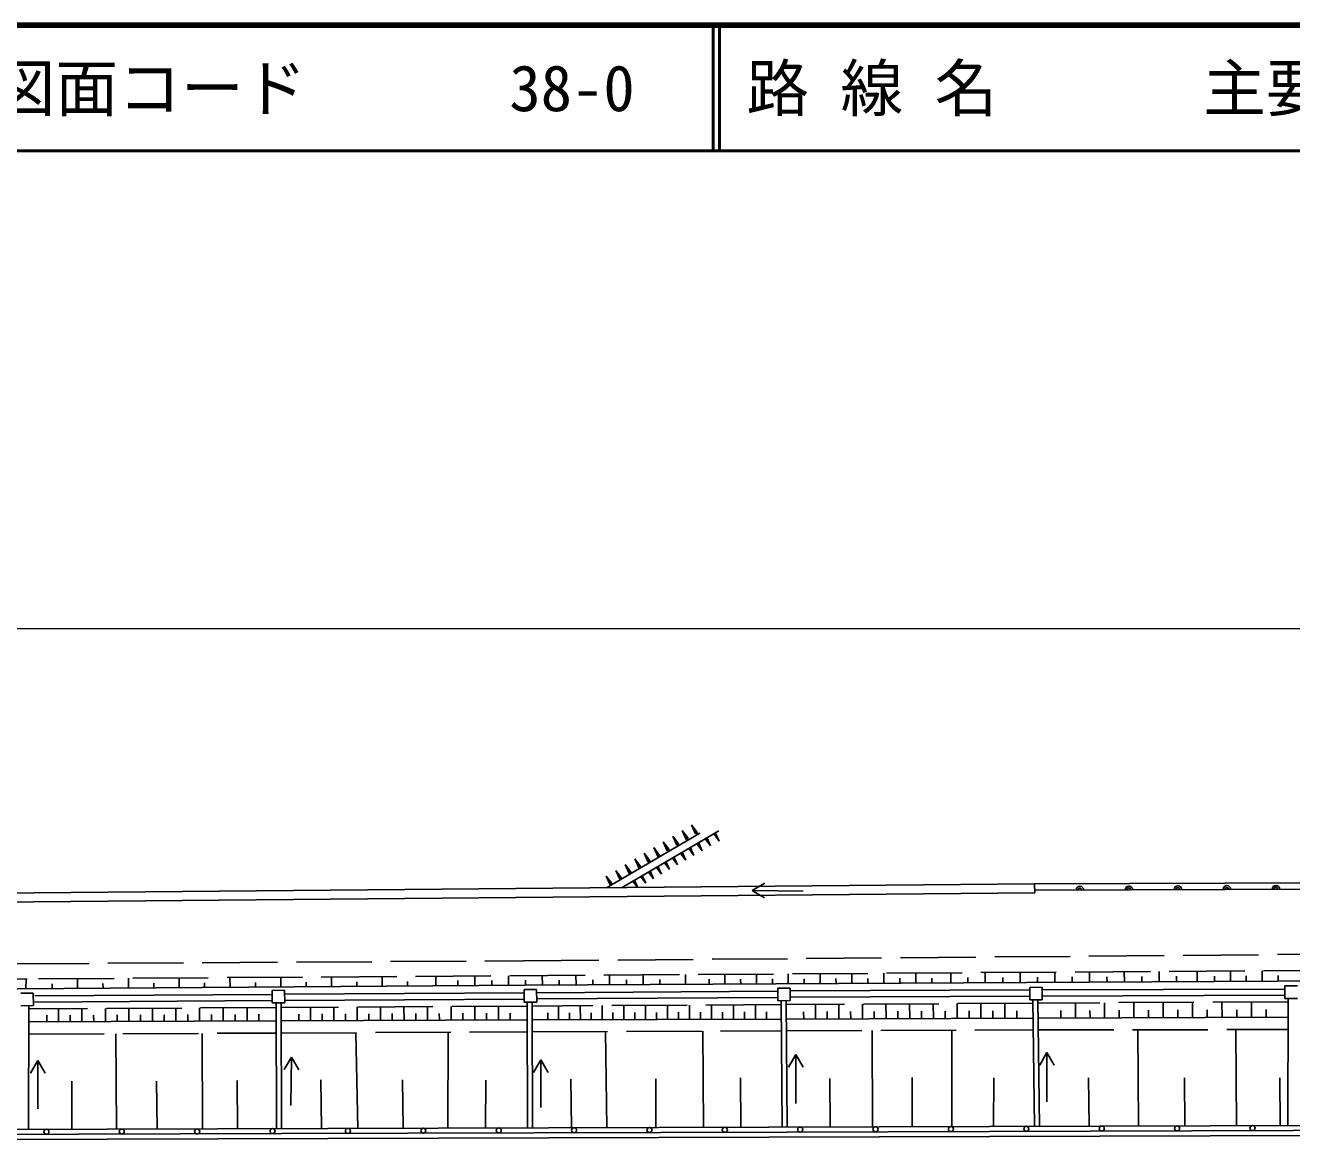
# Model space of a CAD drawing. Units: millimetres, scale not verified. Extents: x 40000 to 680000, y 20000 to 380000.
# Drawn here: x 122993 to 223791, y 291062 to 380000 of the extents above; entities that cross this region are included whole.
import ezdxf
from ezdxf.enums import TextEntityAlignment as Align

# ---------------------------------------------------------------- set-up
doc = ezdxf.new("R2010")
doc.units = ezdxf.units.MM
doc.header["$LTSCALE"] = 1000
doc.linetypes.add('DASHED', pattern=[7.5, 6, -1.5])
for name, color, linetype, lineweight in [('M-BGD', 7, 'Continuous', 25), ('M-BGD-EXST', 7, 'Continuous', 25), ('M-STR-HTXT', 7, 'Continuous', 13), ('M-TTL', 2, 'Continuous', 140), ('M-TTL-LINE', 7, 'Continuous', 50)]:
    doc.layers.add(name, color=color, linetype=linetype, lineweight=lineweight)
doc.layers.add('M-TTL-TXT', color=7, linetype='Continuous')
doc.styles.add('ＭＳ ゴシック', font='')
doc.styles.get('ＭＳ ゴシック').set_extended_font_data('MS Gothic')

msp = doc.modelspace()

# ---------------------------------------------------------------- linework, layer by layer
at = {"layer": 'M-BGD'}
for p, q in [((176692, 315711), (169258, 311350)), ((178187, 315875), (170493, 311361)), ((175743, 315287), (175276, 315900)), ((175670, 315243), (175276, 315900)), ((175597, 315199), (175276, 315900)), ((176494, 315737), (176028, 316350)), ((176421, 315693), (176028, 316350)), ((176348, 315650), (176028, 316350)), ((176494, 315737), (176348, 315650)), ((177813, 315612), (177941, 315687)), ((177813, 315612), (178217, 315070)), ((177877, 315650), (178217, 315070)), ((177941, 315687), (178217, 315070)), ((173484, 313933), (173015, 314548)), ((173410, 313889), (173015, 314548)), ((173337, 313845), (173015, 314548)), ((174238, 314385), (173770, 315000)), ((174164, 314341), (173770, 315000)), ((174091, 314297), (173770, 315000)), ((174991, 314836), (174523, 315450)), ((174918, 314792), (174523, 315450)), ((174845, 314748), (174523, 315450)), ((174991, 314836), (174845, 314748)), ((175743, 315287), (175597, 315199)), ((175823, 314446), (175948, 314519)), ((175948, 314519), (176216, 313919)), ((176480, 314831), (176606, 314905)), ((176480, 314831), (176877, 314299)), ((176543, 314868), (176877, 314299)), ((176606, 314905), (176877, 314299)), ((177144, 315220), (177271, 315294)), ((177144, 315220), (177544, 314683)), ((177207, 315257), (177544, 314683)), ((177271, 315294), (177544, 314683)), ((171973, 313027), (171503, 313644)), ((171899, 312983), (171503, 313644)), ((171826, 312939), (171503, 313644)), ((172729, 313480), (172259, 314097)), ((172655, 313436), (172259, 314097)), ((172582, 313392), (172259, 314097)), ((173484, 313933), (173337, 313845)), ((174238, 314385), (174091, 314297)), ((174526, 313686), (174649, 313758)), ((174526, 313686), (174912, 313169)), ((174587, 313722), (174912, 313169)), ((174649, 313758), (174912, 313169)), ((175172, 314064), (175295, 314137)), ((175172, 314064), (175561, 313542)), ((175234, 314101), (175561, 313542)), ((175295, 314137), (175561, 313542)), ((175823, 314446), (176216, 313919)), ((175886, 314483), (176216, 313919)), ((170458, 312119), (169987, 312738)), ((170384, 312075), (169987, 312738)), ((170311, 312031), (169987, 312738)), ((171216, 312573), (170745, 313192)), ((171142, 312529), (170745, 313192)), ((171069, 312485), (170745, 313192)), ((171216, 312573), (171069, 312485)), ((171973, 313027), (171826, 312939)), ((172729, 313480), (172582, 313392)), ((172624, 312571), (172743, 312641)), ((172624, 312571), (172999, 312069)), ((172683, 312606), (172999, 312069)), ((172743, 312641), (172999, 312069)), ((173252, 312940), (173372, 313010)), ((173252, 312940), (173631, 312432)), ((173312, 312975), (173631, 312432)), ((173372, 313010), (173631, 312432)), ((173886, 313311), (174008, 313382)), ((173886, 313311), (174268, 312799)), ((173947, 313347), (174268, 312799)), ((174008, 313382), (174268, 312799)), ((67237, 310426), (203329, 311658)), ((169699, 311664), (169227, 312284)), ((169625, 311620), (169227, 312284)), ((169552, 311576), (169227, 312284)), ((169699, 311664), (169552, 311576)), ((170458, 312119), (170311, 312031)), ((171384, 311845), (171501, 311913)), ((171384, 311845), (171752, 311351)), ((171442, 311879), (171752, 311351)), ((171501, 311913), (171752, 311351)), ((172001, 312206), (172119, 312275)), ((172001, 312206), (172372, 311708)), ((172060, 312241), (172372, 311708)), ((172119, 312275), (172372, 311708)), ((269590, 311931), (203329, 311658)), ((203329, 311658), (203335, 310958)), ((67249, 309726), (203335, 310958)), ((270107, 311433), (203334, 311158)), ((172170, 303649), (172165, 304418)), ((175549, 303667), (175546, 304441)), ((178673, 303683), (178669, 304461)), ((181195, 303696), (181192, 304478)), ((183722, 303710), (183718, 304495)), ((186253, 303723), (186250, 304511)), ((188789, 303736), (188785, 304528)), ((191329, 303750), (191326, 304545)), ((193874, 303763), (193870, 304562)), ((196661, 303778), (196655, 304580)), ((199406, 303792), (199401, 304598)), ((202173, 303807), (202168, 304617)), ((204940, 303821), (204935, 304635)), ((207708, 303836), (207703, 304653)), ((210475, 303850), (210470, 304672)), ((213243, 303865), (213237, 304690)), ((216273, 303881), (216269, 304710)), ((218915, 303895), (218911, 304728)), ((221449, 303908), (221446, 304744)), ((123050, 304092), (123036, 303317)), ((125129, 303332), (125126, 303714)), ((127153, 303346), (127149, 304120)), ((129177, 303361), (129175, 303737)), ((131200, 303375), (131196, 304147)), ((133223, 303389), (133220, 303761)), ((135245, 303404), (135240, 304174)), ((137266, 303418), (137264, 303785)), ((139287, 303432), (139282, 304201)), ((141304, 303799), (141306, 303447)), ((143326, 303461), (143321, 304227)), ((145342, 303827), (145344, 303476)), ((147363, 303490), (147358, 304254)), ((149380, 303504), (149378, 303856)), ((151397, 303519), (151392, 304281)), ((153413, 303533), (153411, 303880)), ((155673, 303549), (155668, 304311)), ((157427, 303961), (157429, 303571)), ((158776, 303578), (158771, 304330)), ((160120, 303586), (160118, 303975)), ((161465, 303593), (161460, 304347)), ((162807, 303600), (162804, 303990)), ((164148, 303607), (164144, 304365)), ((165488, 303614), (165485, 304005)), ((166827, 303621), (166822, 304383)), ((168164, 303628), (168162, 304020)), ((169501, 303635), (169496, 304401)), ((170835, 303642), (170833, 304035)), ((173502, 303656), (173499, 304050)), ((177413, 303676), (177412, 304069)), ((179934, 303690), (179932, 304082)), ((182458, 303703), (182457, 304096)), ((184987, 303716), (184986, 304109)), ((187521, 303730), (187519, 304122)), ((190059, 303743), (190057, 304135)), ((192601, 303756), (192600, 304149)), ((195148, 303770), (195146, 304162)), ((198022, 303785), (198019, 304203)), ((200789, 303799), (200787, 304221)), ((202937, 303422), (203937, 303428)), ((202937, 303422), (202943, 302422)), ((203557, 303814), (203554, 304238)), ((203943, 302428), (203937, 303428)), ((206324, 303829), (206321, 304256)), ((209092, 303843), (209089, 304273)), ((211859, 303858), (211856, 304291)), ((214626, 303872), (214624, 304308)), ((217653, 303888), (217651, 304326)), ((220182, 303901), (220180, 304342)), ((222722, 303915), (222720, 304358)), ((223244, 303541), (224244, 303546)), ((223244, 303541), (223250, 302541)), ((122626, 302967), (123626, 302973)), ((123632, 301973), (123626, 302973)), ((123757, 302753), (142636, 302869)), ((142634, 303185), (143634, 303191)), ((142634, 303185), (142640, 302185)), ((143640, 302191), (143634, 303191)), ((143636, 302876), (162692, 302993)), ((143639, 302376), (162695, 302493)), ((162691, 303244), (163690, 303250)), ((162691, 303244), (162696, 302244)), ((163696, 302250), (163690, 303250)), ((163692, 302999), (182880, 303117)), ((163695, 302499), (182883, 302617)), ((182879, 303363), (183879, 303369)), ((182879, 303363), (182885, 302363)), ((183885, 302369), (183879, 303369)), ((183880, 303157), (202938, 303223)), ((183883, 302657), (202941, 302723)), ((202943, 302422), (203943, 302428)), ((203198, 302423), (203313, 292365)), ((203598, 302426), (203713, 292366)), ((203938, 303226), (223245, 303293)), ((203941, 302726), (223248, 302793)), ((223250, 302541), (224250, 302546)), ((223511, 302542), (223493, 292426)), ((122632, 301967), (123632, 301973)), ((123271, 301970), (123255, 292122)), ((123760, 302253), (142639, 302369)), ((125639, 300698), (125635, 301725)), ((127500, 300704), (127497, 301736)), ((129366, 300711), (129362, 301746)), ((131235, 300718), (131231, 301757)), ((133108, 300724), (133105, 301768)), ((134986, 300731), (134982, 301778)), ((136867, 300738), (136864, 301789)), ((138753, 300744), (138749, 301800)), ((140642, 300751), (140639, 301811)), ((142640, 302185), (143640, 302191)), ((142947, 302187), (142977, 292182)), ((143347, 302189), (143377, 292183)), ((145687, 300769), (145684, 301840)), ((147544, 300776), (147540, 301850)), ((149405, 300782), (149401, 301861)), ((151269, 300789), (151265, 301871)), ((153138, 300796), (153134, 301882)), ((155010, 300802), (155006, 301893)), ((156887, 300809), (156883, 301903)), ((158767, 300816), (158764, 301914)), ((160652, 300822), (160648, 301925)), ((162696, 302244), (163696, 302250)), ((162929, 302246), (162954, 292242)), ((163329, 302248), (163354, 292244)), ((164584, 300836), (164582, 301392)), ((165445, 300839), (165441, 301952)), ((166308, 300842), (166306, 301400)), ((167171, 300845), (167167, 301962)), ((168035, 300849), (168033, 301408)), ((168900, 300852), (168896, 301972)), ((169767, 300855), (169765, 301416)), ((170633, 300858), (170629, 301982)), ((171502, 300861), (171500, 301424)), ((172370, 300864), (172366, 301992)), ((173240, 300867), (173238, 301432)), ((174111, 300870), (174107, 302002)), ((174983, 300873), (174981, 301440)), ((175855, 300876), (175851, 302012)), ((176729, 300879), (176727, 301448)), ((177603, 300883), (177599, 302022)), ((178479, 300886), (178477, 301456)), ((179355, 300889), (179351, 302032)), ((180233, 300892), (180231, 301464)), ((181111, 300895), (181107, 302042)), ((181990, 300898), (181988, 301472)), ((182885, 302363), (183885, 302369)), ((183163, 302365), (183243, 292304)), ((183563, 302367), (183643, 292305)), ((184947, 300909), (184945, 301486)), ((185880, 300912), (185876, 302069)), ((186815, 300915), (186813, 301495)), ((187751, 300919), (187746, 302080)), ((188688, 300922), (188686, 301503)), ((189625, 300925), (189621, 302090)), ((190564, 300929), (190562, 301512)), ((191504, 300932), (191499, 302101)), ((192445, 300935), (192443, 301521)), ((193386, 300939), (193382, 302112)), ((194329, 300942), (194327, 301530)), ((195273, 300945), (195268, 302122)), ((196218, 300949), (196216, 301538)), ((197163, 300952), (197159, 302133)), ((198111, 300955), (198109, 301547)), ((199058, 300959), (199054, 302144)), ((200007, 300962), (200005, 301556)), ((200957, 300965), (200953, 302155)), ((201908, 300969), (201906, 301565)), ((205419, 300981), (205417, 301581)), ((206579, 300985), (206575, 302187)), ((207741, 300990), (207738, 301592)), ((208902, 300994), (208898, 302200)), ((210067, 300998), (210064, 301602)), ((211231, 301002), (211227, 302214)), ((212398, 301006), (212396, 301613)), ((213565, 301010), (213560, 302227)), ((214734, 301014), (214732, 301624)), ((215903, 301019), (215899, 302240)), ((217075, 301023), (217073, 301635)), ((218247, 301027), (218243, 302254)), ((219421, 301031), (219419, 301646)), ((220596, 301035), (220591, 302267)), ((221772, 301039), (221770, 301657)), ((123269, 300689), (142951, 300759)), ((124710, 300695), (124709, 301207)), ((126570, 300701), (126568, 301216)), ((128433, 300708), (128431, 301224)), ((130300, 300714), (130298, 301233)), ((132172, 300721), (132170, 301242)), ((134047, 300728), (134045, 301250)), ((135926, 300734), (135925, 301259)), ((137810, 300741), (137808, 301268)), ((139697, 300748), (139696, 301277)), ((141589, 300755), (141587, 301285)), ((143351, 300761), (162932, 300830)), ((144761, 300766), (144759, 301300)), ((146616, 300772), (146614, 301309)), ((148474, 300779), (148472, 301317)), ((150337, 300786), (150335, 301326)), ((152203, 300792), (152201, 301334)), ((154074, 300799), (154072, 301343)), ((155948, 300806), (155946, 301352)), ((157827, 300812), (157825, 301361)), ((159710, 300819), (159708, 301369)), ((161596, 300826), (161595, 301378)), ((163332, 300832), (183175, 300902)), ((183575, 300904), (203215, 300974)), ((203615, 300975), (223508, 301046)), ((130256, 292143), (130192, 299735)), ((137107, 292164), (137056, 299764)), ((149453, 292201), (149312, 299816)), ((156615, 292223), (156663, 299846)), ((169291, 292262), (169162, 299899)), ((176963, 292285), (176914, 299931)), ((190422, 292326), (190407, 299988)), ((196748, 292345), (196734, 300014)), ((211601, 292390), (211558, 300050)), ((219388, 292414), (219345, 300059)), ((126707, 292132), (126697, 295945)), ((133478, 292153), (133446, 295957)), ((139887, 292172), (139861, 296014)), ((146575, 292193), (146503, 296068)), ((153071, 292212), (153027, 296076)), ((159618, 292232), (159642, 296040)), ((166479, 292253), (166414, 296116)), ((173183, 292273), (173172, 296141)), ((179938, 292294), (179913, 296229)), ((187045, 292315), (187024, 296164)), ((193585, 292335), (193578, 296257)), ((200062, 292355), (200071, 296230)), ((207669, 292378), (207608, 296233)), ((215285, 292401), (215263, 296232)), ((222864, 292424), (222843, 296210)), ((276674, 292588), (67536, 291952)), ((276677, 291788), (67549, 291152))]:
    msp.add_line(p, q, dxfattribs=at)
at = {"layer": 'M-BGD', "linetype": 'DASHED'}
for p, q in [((92074, 305117), (162656, 305534)), ((162656, 305534), (253793, 306284)), ((250051, 304934), (123129, 304094)), ((123129, 304094), (91250, 303573)), ((142948, 301824), (123270, 301712)), ((162930, 301938), (143348, 301826)), ((183166, 302053), (163330, 301940)), ((203201, 302168), (183566, 302056)), ((223511, 302284), (203601, 302170)), ((123267, 299706), (142954, 299789)), ((143354, 299791), (162935, 299873)), ((163335, 299874), (183183, 299957)), ((183583, 299959), (203225, 300041)), ((203626, 300041), (223507, 300064))]:
    msp.add_line(p, q, dxfattribs=at)
at = {"layer": 'M-BGD'}
for points in [[(277564, 304203), (162765, 303599), (67359, 302921)], [(571780, 291062), (565104, 291352), (539291, 292076), (529800, 292188), (520306, 292300), (485789, 292378), (465647, 292375), (404993, 292367), (385035, 292364), (344658, 292273), (323960, 292240), (280018, 292192), (223894, 292027), (183645, 291905), (143378, 291783), (102979, 291660), (67537, 291552)]]:
    msp.add_lwpolyline(points, dxfattribs=at)
for centre in [(190672, 292127), (196672, 292145), (202672, 292163), (208672, 292181), (214672, 292199), (220672, 292218), (124672, 291926), (130672, 291944), (136672, 291962), (142672, 291981), (148672, 291999), (154672, 292017), (160672, 292035), (166672, 292054), (172672, 292072), (178672, 292090), (184672, 292108)]:
    msp.add_circle(centre, 200, dxfattribs=at)
for centre, radius in [((206937, 311173), 300), ((210837, 311189), 300), ((214737, 311205), 300), ((218637, 311221), 300), ((222537, 311237), 300), ((206937, 311173), 150), ((210837, 311189), 150), ((214737, 311205), 150), ((218637, 311221), 150), ((222537, 311237), 150)]:
    msp.add_arc(centre, radius, 0.23555, 180.23555, dxfattribs=at)
at = {"layer": 'M-BGD-EXST'}
for p, q in [((180838, 311140), (181845, 311705)), ((184898, 311088), (180838, 311140)), ((180838, 311140), (181830, 310550)), ((123994, 297606), (123417, 296606)), ((123994, 293754), (123994, 297606)), ((123994, 297606), (124572, 296606)), ((144191, 297866), (143601, 296874)), ((144139, 294014), (144191, 297866)), ((144191, 297866), (144755, 296858)), ((164024, 297658), (163447, 296658)), ((164024, 293858), (164024, 297658)), ((164024, 297658), (164602, 296658)), ((184326, 298074), (183748, 297074)), ((184326, 294170), (184326, 298074)), ((184326, 298074), (184903, 297074)), ((204315, 298231), (203737, 297231)), ((204315, 294326), (204315, 298231)), ((204315, 298231), (204892, 297231))]:
    msp.add_line(p, q, dxfattribs=at)
at = {"layer": 'M-STR-HTXT'}
msp.add_line((554442, 331960), (66890, 331960), dxfattribs=at)
at = {"layer": 'M-TTL'}
msp.add_line((680000, 380000), (40000, 380000), dxfattribs=at)
at = {"layer": 'M-TTL-LINE'}
for p, q in [((177750, 380000), (177750, 370000)), ((178250, 380000), (178250, 370000)), ((40000, 370000), (680000, 370000))]:
    msp.add_line(p, q, dxfattribs=at)

# ---------------------------------------------------------------- texts
at = {"layer": 'M-TTL-TXT', "style": 'ＭＳ ゴシック'}
for s, p in [('図面コード', (120380, 375000)), ('路 線 名', (180380, 375000)), ('主要地方道\u3000防府環状線', (216734, 375000)), ('38-0', (161521, 375000))]:
    msp.add_text(s, height=3666, dxfattribs=at).set_placement(p, align=Align.MIDDLE_LEFT)

doc.saveas('drawing.dxf')
